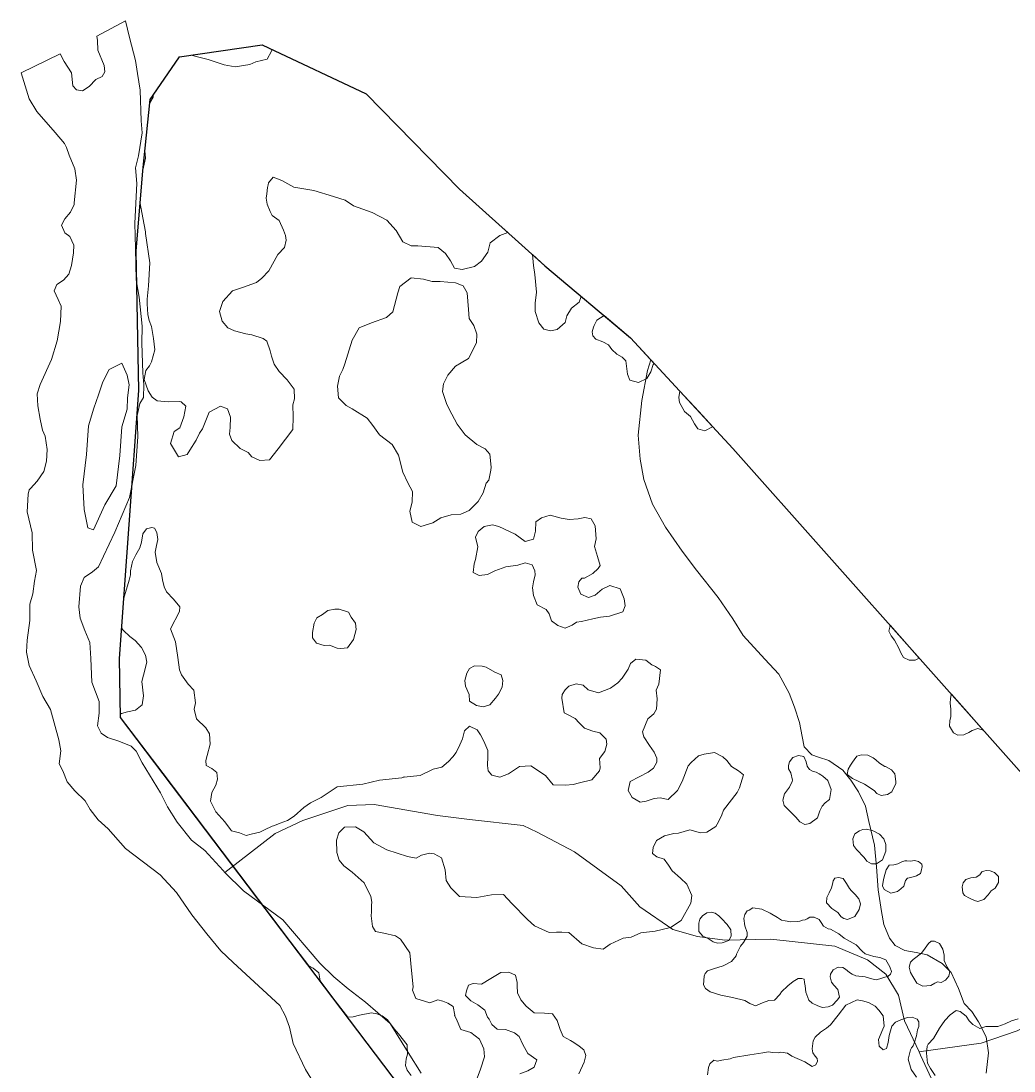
# Model space of a CAD drawing. Header units: metres. Extents: x 4652992 to 4879070, y 2074171 to 2309877.
# Drawn here: x 4653836.7 to 4653973.9, y 2309282.3 to 2309427.5 of the extents above; entities that cross this region are included whole.
import ezdxf

# ---------------------------------------------------------------- set-up
doc = ezdxf.new("R2010")
doc.units = ezdxf.units.M
doc.header["$MEASUREMENT"] = 0
doc.linetypes.add('DGN Style 3', pattern=[92.779933, 66.271381, -26.508552])
for name, color, linetype, lineweight in [('Level 1', 2, 'Continuous', 0), ('Level 2', 6, 'Continuous', 0), ('Level 20', 30, 'DGN Style 3', 0), ('Level 40', 1, 'Continuous', 0)]:
    doc.layers.add(name, color=color, linetype=linetype, lineweight=lineweight)
doc.layers.add('Limite', color=38, linetype='Continuous', lineweight=0, plot=False)

msp = doc.modelspace()

# ---------------------------------------------------------------- linework, layer by layer
at = {"layer": 'Level 1'}
for points in [[(4653962.541323, 2309281.263918, 1231.2921), (4653961.022773, 2309284.509293, 1230.4075), (4653960.813034, 2309284.957539, 1230.2853), (4653958.80768, 2309289.243288, 1229.1171), (4653957.972719, 2309292.805483, 1228.5546), (4653956.228884, 2309295.710696, 1228.0546), (4653953.703676, 2309297.69031, 1227.3921), (4653949.158877, 2309299.578127, 1225.7296), (4653940.310732, 2309300.551089, 1221.8421), (4653933.957888, 2309300.42029, 1218.4296), (4653930.195925, 2309300.895876, 1216.7921), (4653926.77112, 2309301.882082, 1215.8796), (4653922.23511, 2309305.035891, 1213.5546), (4653919.626284, 2309307.939272, 1212.3046), (4653913.171694, 2309312.609682, 1209.3671), (4653908.027895, 2309315.359133, 1205.2796), (4653906.104677, 2309316.242678, 1204.1671), (4653898.657107, 2309317.106692, 1200.9546), (4653894.241518, 2309317.624514, 1199.6546), (4653885.513491, 2309319.166079, 1197.3546), (4653881.84833, 2309319.014895, 1196.3671), (4653875.645693, 2309316.974489, 1193.9671), (4653871.831728, 2309315.160708, 1192.3421), (4653864.862507, 2309309.785828, 1190.397842)], [(4654000.120302, 2309299.652712, 1251.9949), (4653989.979677, 2309295.287905, 1247.0449), (4653980.784731, 2309291.262514, 1241.5074), (4653974.357119, 2309287.878908, 1238.8199), (4653969.399477, 2309286.176882, 1234.3449), (4653961.096877, 2309285.003932, 1230.407531), (4653960.813034, 2309284.957539, 1230.4075)]]:
    msp.add_polyline3d(points, dxfattribs=at)
at = {"layer": 'Level 2'}
for points in [[(4653878.4694, 2309278.5554, 1191.289), (4653875.9897, 2309282.552, 1191.189), (4653874.2962, 2309286.1467, 1190.889), (4653873.781, 2309288.3884, 1190.889), (4653873.2447, 2309289.9134, 1190.889), (4653872.441, 2309291.3806, 1190.889), (4653866.0294, 2309297.3036, 1190.589), (4653864.3147, 2309298.9522, 1190.489), (4653862.3718, 2309301.2678, 1190.389), (4653860.2944, 2309303.9188, 1190.289), (4653858.1834, 2309306.9975, 1190.289), (4653855.8977, 2309309.451, 1189.989), (4653851.1298, 2309313.1061, 1189.989), (4653848.7516, 2309315.8187, 1190.189), (4653847.3265, 2309317.0423, 1190.089), (4653846.2509, 2309318.4753, 1190.089), (4653845.5692, 2309319.6508, 1190.089), (4653844.1297, 2309321.0491, 1189.889), (4653843.0491, 2309322.3182, 1189.889), (4653842.4535, 2309323.8023, 1189.889), (4653841.9542, 2309324.8111, 1189.889), (4653842.1797, 2309326.5654, 1189.889), (4653841.9146, 2309328.0922, 1189.889), (4653840.7457, 2309332.2871, 1189.789), (4653839.6915, 2309334.0934, 1189.589), (4653838.7964, 2309336.2755, 1189.589), (4653837.8068, 2309338.3676, 1189.489), (4653837.4383, 2309340.2465, 1189.389), (4653837.5358, 2309341.8878, 1189.389), (4653837.9033, 2309344.6092, 1189.389), (4653837.8819, 2309346.8446, 1189.189), (4653838.2947, 2309348.2966, 1189.189), (4653838.5607, 2309350.0326, 1189.189), (4653838.8122, 2309351.5332, 1189.189), (4653838.2538, 2309354.3415, 1189.189), (4653838.2282, 2309356.7412, 1189.189), (4653837.5389, 2309359.6106, 1188.989), (4653837.6528, 2309362.072, 1188.889), (4653837.7941, 2309362.6561, 1188.8753), (4653837.9802, 2309362.8425, 1188.8699), (4653838.9173, 2309363.8694, 1188.8417), (4653839.8353, 2309365.1876, 1188.809), (4653840.2097, 2309366.6164, 1188.779), (4653840.3176, 2309368.2422, 1188.7458), (4653840.0322, 2309370.0666, 1188.7083), (4653839.6405, 2309370.9315, 1188.689), (4653839.3386, 2309372.4336, 1188.689), (4653839.0232, 2309374.2736, 1188.689), (4653838.9066, 2309375.953, 1188.689), (4653839.3115, 2309377.2077, 1188.689), (4653840.8873, 2309380.7002, 1188.589), (4653841.6895, 2309383.2554, 1188.589), (4653842.1397, 2309385.939, 1188.389), (4653842.23, 2309388.0756, 1188.389), (4653841.8056, 2309388.9745, 1188.3768), (4653841.2671, 2309390.1972, 1188.3604), (4653841.6201, 2309391.059, 1188.3489), (4653842.5451, 2309391.6755, 1188.3352), (4653843.293, 2309392.4657, 1188.3219), (4653843.6425, 2309393.6783, 1188.3063), (4653843.9163, 2309395.4516, 1188.2843), (4653843.9653, 2309396.4885, 1188.2715), (4653843.4268, 2309397.7112, 1188.2551), (4653842.7309, 2309398.2116, 1188.2446), (4653842.2724, 2309399.2542, 1188.2306), (4653842.7226, 2309400.1224, 1188.2185), (4653843.5016, 2309401.0317, 1188.2038), (4653844.0214, 2309402.1181, 1188.189), (4653844.0227, 2309402.3239, 1188.189), (4653844.3396, 2309405.4741, 1188.189), (4653844.101, 2309407.0642, 1188.189), (4653843.3581, 2309408.9117, 1188.189), (4653842.9685, 2309410.0033, 1188.189), (4653842.6918, 2309410.5546, 1188.089), (4653841.4221, 2309412.0508, 1187.789), (4653838.8706, 2309414.9714, 1187.789), (4653837.7903, 2309416.7249, 1187.789), (4653836.6822, 2309420.3265, 1187.789), (4653842.090902, 2309422.948115, 1187.9005), (4653842.650768, 2309421.899478, 1187.789), (4653843.643716, 2309420.324287, 1187.789), (4653843.830586, 2309418.525807, 1187.789), (4653844.339633, 2309417.953543, 1187.789), (4653845.183, 2309417.817254, 1187.789), (4653846.085604, 2309418.408478, 1187.789), (4653847.043716, 2309419.378401, 1187.789), (4653847.903281, 2309419.806085, 1187.789), (4653848.250161, 2309420.457228, 1187.789), (4653848.177297, 2309421.350912, 1187.789), (4653847.324195, 2309423.457226, 1187.789), (4653847.235436, 2309424.792351, 1187.789), (4653847.158345, 2309425.40432, 1188.005), (4653851.104495, 2309427.480772, 1187.889), (4653851.688023, 2309425.21533, 1187.889), (4653852.49629, 2309422.010974, 1187.889), (4653852.794934, 2309420.231678, 1187.889), (4653853.162001, 2309417.897943, 1188.089), (4653853.314124, 2309413.681216, 1188.189), (4653853.406801, 2309412.015469, 1188.189), (4653852.931206, 2309408.859231, 1188.189), (4653852.484978, 2309407.160491, 1188.189), (4653852.682828, 2309404.997971, 1188.189), (4653852.431363, 2309399.554957, 1188.189), (4653852.504068, 2309396.018949, 1188.189), (4653852.589906, 2309391.693743, 1188.389), (4653853.019869, 2309389.294651, 1188.389), (4653853.426511, 2309385.297221, 1188.589), (4653853.403238, 2309382.93509, 1188.589), (4653853.528981, 2309378.849205, 1188.689), (4653853.674968, 2309377.195327, 1188.689), (4653853.628727, 2309375.45027, 1188.689), (4653853.10894, 2309374.59178, 1188.689), (4653852.732412, 2309372.933929, 1188.689), (4653852.83316, 2309370.017999, 1188.889), (4653852.57374, 2309366.036509, 1188.989), (4653851.692971, 2309361.625686, 1189.189), (4653849.669138, 2309356.831657, 1189.189), (4653848.088429, 2309353.501174, 1189.189), (4653847.410587, 2309352.040378, 1189.189), (4653846.575096, 2309351.323675, 1189.189), (4653845.435608, 2309350.5699, 1189.189), (4653844.921384, 2309349.344521, 1189.389), (4653844.697625, 2309346.476384, 1189.389), (4653844.874023, 2309344.907879, 1189.389), (4653845.508949, 2309343.212319, 1189.489), (4653846.213105, 2309341.55746, 1189.589), (4653846.341334, 2309339.358293, 1189.589), (4653846.467267, 2309336.095052, 1189.789), (4653847.491029, 2309333.421529, 1189.889), (4653847.473588, 2309331.788037, 1189.889), (4653847.248066, 2309330.033737, 1189.889), (4653847.747375, 2309329.024964, 1189.889), (4653848.650926, 2309328.436484, 1189.889), (4653850.216707, 2309327.907975, 1189.889), (4653851.919432, 2309327.235988, 1190.089), (4653852.614599, 2309326.526965, 1190.089), (4653853.424053, 2309324.910739, 1190.089), (4653855.94614, 2309320.793798, 1190.189), (4653856.926373, 2309318.845887, 1189.989), (4653858.253724, 2309316.74336, 1189.989), (4653860.232931, 2309314.224996, 1190.289), (4653862.089945, 2309312.802485, 1190.289), (4653864.612114, 2309310.033539, 1190.389), (4653864.862507, 2309309.785828, 1190.397842), (4653867.44398, 2309307.232002, 1190.489), (4653872.862917, 2309303.238102, 1190.589), (4653877.994667, 2309297.253377, 1190.889), (4653879.916756, 2309295.348546, 1190.889), (4653881.895936, 2309293.662384, 1190.889), (4653884.298407, 2309291.860946, 1191.089), (4653887.717429, 2309288.898271, 1191.189), (4653890.197225, 2309284.901633, 1191.289), (4653891.999295, 2309282.028325, 1191.289)], [(4653851.339454, 2309378.528848, 1188.689), (4653850.602316, 2309380.176974, 1188.689), (4653848.863249, 2309379.287406, 1188.689), (4653847.977617, 2309377.604574, 1188.689), (4653847.372636, 2309375.81079, 1188.689), (4653846.730702, 2309373.957008, 1188.689), (4653845.99648, 2309371.527649, 1188.889), (4653845.73706, 2309367.546159, 1188.989), (4653845.234687, 2309363.354683, 1189.189), (4653845.393845, 2309359.952821, 1189.189), (4653845.940504, 2309357.392211, 1189.189), (4653846.695303, 2309357.122831, 1189.189), (4653848.285402, 2309360.572551, 1189.189), (4653849.847248, 2309363.201486, 1189.189), (4653850.349621, 2309367.392962, 1188.989), (4653850.609041, 2309371.374452, 1188.889), (4653851.343263, 2309373.803811, 1188.689), (4653851.380826, 2309375.391727, 1188.689), (4653851.609791, 2309377.178512, 1188.689), (4653851.339454, 2309378.528848, 1188.689)]]:
    msp.add_polyline3d(points, dxfattribs=at)
at = {"layer": 'Level 20', "linetype": 'Continuous'}
msp.add_polyline3d([(4653970.074436, 2309282.023234, 1235.96796), (4653970.403343, 2309284.850688, 1235.567961), (4653970.065516, 2309287.025838, 1235.267961), (4653969.023825, 2309289.143967, 1234.867961), (4653968.10062, 2309290.561683, 1234.567961), (4653967.035556, 2309291.664385, 1234.267961), (4653966.28445, 2309293.743501, 1234.067961), (4653965.272001, 2309295.950654, 1234.067961), (4653964.014671, 2309297.163473, 1233.867961), (4653961.93673, 2309298.377555, 1233.067961), (4653960.398579, 2309298.722882, 1232.267961), (4653958.865532, 2309298.9782, 1231.66796), (4653957.524208, 2309299.671118, 1231.367961), (4653956.74538, 2309300.66621, 1231.367961), (4653955.96492, 2309302.573635, 1231.767961), (4653955.61599, 2309304.35729, 1231.867961), (4653955.16659, 2309307.379622, 1231.96796), (4653954.927696, 2309310.536617, 1232.267961), (4653954.635227, 2309313.533767, 1232.66796), (4653953.850111, 2309316.794056, 1232.96796), (4653953.404263, 2309318.923019, 1233.067961), (4653952.449721, 2309320.912436, 1233.267961), (4653951.401468, 2309322.543738, 1233.767961), (4653950.281766, 2309323.898531, 1234.067961), (4653948.332472, 2309325.236228, 1234.46796), (4653946.914114, 2309325.727793, 1234.867961), (4653945.983985, 2309326.031745, 1234.867961), (4653944.926436, 2309327.136421, 1234.867961), (4653944.641032, 2309328.586143, 1234.867961), (4653944.287657, 2309330.493617, 1234.067961), (4653943.586966, 2309332.611425, 1233.567961), (4653942.872031, 2309334.550282, 1233.567961), (4653941.431526, 2309337.163812, 1233.567961), (4653939.507621, 2309339.26663, 1233.567961), (4653936.514469, 2309342.511104, 1233.267961), (4653935.053647, 2309344.827527, 1233.267961), (4653933.054687, 2309347.771777, 1233.267961), (4653930.026786, 2309351.575473, 1232.767961), (4653928.051198, 2309354.189945, 1232.16796), (4653925.774567, 2309357.518491, 1231.767961), (4653923.955468, 2309360.686127, 1231.367961), (4653922.766351, 2309364.076871, 1230.867961), (4653922.264345, 2309366.911697, 1230.567961), (4653921.986415, 2309370.2261, 1230.16796), (4653922.487694, 2309375.004731, 1229.867961), (4653923.283801, 2309379.172888, 1229.46796), (4653923.74808, 2309380.621218, 1229.278419)], dxfattribs=at)
at = {"layer": 'Level 40', "color": 3, "flags": 128}
for points, elevation in [([(4653932.296014, 2309371.394306), (4653932.278244, 2309371.379963), (4653931.213995, 2309370.822573), (4653930.212332, 2309371.087791), (4653929.789567, 2309371.810086), (4653929.208247, 2309372.803273), (4653928.39026, 2309373.477681), (4653927.721891, 2309374.722882), (4653927.604013, 2309375.440804), (4653927.75371, 2309376.297414), (4653930.363278, 2309373.480563), (4653932.296014, 2309371.394306)], 1236), ([(4653881.961303, 2309345.734509), (4653882.305657, 2309345.046158), (4653882.912247, 2309344.214013), (4653882.991155, 2309343.371553), (4653882.624489, 2309341.974226), (4653881.803458, 2309340.845964), (4653880.869991, 2309340.718366), (4653880.360589, 2309340.777852), (4653879.344931, 2309341.194805), (4653878.588332, 2309341.169995), (4653877.535895, 2309341.447226), (4653876.980946, 2309342.191081), (4653876.953834, 2309342.945315), (4653877.213766, 2309344.221593), (4653877.55582, 2309344.953254), (4653878.352331, 2309345.41572), (4653879.096985, 2309345.966528), (4653880.048886, 2309346.163867), (4653880.646787, 2309346.155681), (4653881.961303, 2309345.734509)], 1201.7), ([(4653960.834479, 2309339.419211), (4653960.25487, 2309339.126143), (4653959.442525, 2309339.110205), (4653958.661674, 2309339.508494), (4653958.289476, 2309340.144594), (4653957.998678, 2309340.797622), (4653957.432592, 2309341.869118), (4653956.942951, 2309342.497874), (4653956.642715, 2309343.115021), (4653956.757316, 2309343.699409), (4653956.819234, 2309343.935762), (4653960.834479, 2309339.419211)], 1247.7), ([(4653901.505414, 2309332.949595), (4653900.552519, 2309332.686709), (4653899.638733, 2309332.853963), (4653898.695151, 2309333.46954), (4653898.635654, 2309334.366173), (4653898.129792, 2309335.527227), (4653898.034266, 2309336.286543), (4653898.30446, 2309337.316579), (4653898.691323, 2309337.948786), (4653899.386703, 2309338.352849), (4653900.405434, 2309338.304618), (4653900.956665, 2309338.159351), (4653902.175722, 2309337.471055), (4653903.035355, 2309337.097713), (4653903.268637, 2309336.302195), (4653903.172318, 2309335.373317), (4653902.695509, 2309334.397862), (4653902.257845, 2309333.852504), (4653901.505414, 2309332.949595)], 1216.7), ([(4653969.68937, 2309329.458779), (4653968.926575, 2309329.660076), (4653968.168741, 2309329.40081), (4653967.671229, 2309329.111104), (4653967.011531, 2309328.787635), (4653966.15706, 2309328.745176), (4653965.59435, 2309329.085015), (4653965.028822, 2309329.999724), (4653965.072904, 2309330.753587), (4653965.222921, 2309331.326392), (4653965.215679, 2309332.323446), (4653965.099214, 2309333.196235), (4653965.141652, 2309333.797433), (4653965.237056, 2309334.308095), (4653965.295975, 2309334.400693), (4653967.438791, 2309331.990344), (4653969.68937, 2309329.458779)], 1250.6), ([(4653948.190151, 2309322.489702), (4653948.66495, 2309321.219296), (4653948.43079, 2309319.838745), (4653947.847862, 2309319.398419), (4653947.434368, 2309318.95587), (4653947.088179, 2309318.283481), (4653946.788506, 2309317.301885), (4653945.733251, 2309316.519208), (4653945.024168, 2309316.408942), (4653944.349889, 2309316.756159), (4653943.758767, 2309317.420883), (4653943.0587, 2309318.156737), (4653942.180519, 2309319.02437), (4653941.988913, 2309319.753652), (4653942.217692, 2309320.626784), (4653942.885819, 2309321.55388), (4653943.263287, 2309322.345382), (4653943.315279, 2309322.543812), (4653943.106529, 2309323.53217), (4653942.783389, 2309324.083997), (4653942.778449, 2309324.551986), (4653942.913632, 2309325.067904), (4653943.36883, 2309325.669185), (4653944.159353, 2309325.927522), (4653944.896033, 2309325.818215), (4653945.206915, 2309325.057507), (4653945.350136, 2309324.468264), (4653945.654251, 2309324.00632), (4653946.100278, 2309323.761522), (4653946.577482, 2309323.635777), (4653947.023483, 2309323.390991), (4653947.241281, 2309323.24876), (4653947.498841, 2309323.096053), (4653948.190151, 2309322.489702)], 1236.9), ([(4653956.993162, 2309323.981766), (4653957.472862, 2309323.390888), (4653957.620246, 2309322.33875), (4653957.597744, 2309322.091359), (4653957.039664, 2309320.929593), (4653956.469941, 2309320.530843), (4653955.595802, 2309320.423396), (4653954.983365, 2309320.669213), (4653954.591273, 2309321.110316), (4653953.251202, 2309321.970133), (4653951.592578, 2309322.745029), (4653950.894109, 2309323.309152), (4653951.001216, 2309324.041039), (4653951.31476, 2309324.591826), (4653951.597255, 2309325.024102), (4653951.848702, 2309325.337871), (4653952.23104, 2309325.828266), (4653952.878248, 2309326.037686), (4653953.711145, 2309325.987008), (4653954.461231, 2309325.620359), (4653954.855141, 2309325.347615), (4653955.365941, 2309324.875166), (4653955.730605, 2309324.652365), (4653956.095261, 2309324.429569), (4653956.174399, 2309324.408708), (4653956.993162, 2309323.981766)], 1240.7), ([(4653955.339841, 2309315.075959), (4653955.931237, 2309314.410734), (4653956.242264, 2309313.649513), (4653956.212343, 2309312.723318), (4653955.770473, 2309311.523435), (4653954.906753, 2309310.986513), (4653954.257834, 2309310.945003), (4653953.593549, 2309311.332138), (4653953.220044, 2309311.855056), (4653952.144212, 2309312.945014), (4653951.741279, 2309313.518175), (4653951.681197, 2309314.425725), (4653951.948098, 2309315.119796), (4653952.560955, 2309315.510449), (4653953.042172, 2309315.723437), (4653953.561348, 2309315.756573), (4653954.317453, 2309315.557473), (4653954.556216, 2309315.494601), (4653955.339841, 2309315.075959)], 1235.9), ([(4653959.65162, 2309311.347704), (4653960.180564, 2309311.420555), (4653960.737025, 2309311.274068), (4653961.191371, 2309310.89996), (4653961.237865, 2309310.590803), (4653961.111341, 2309309.945436), (4653961.028205, 2309309.627981), (4653960.476682, 2309309.306548), (4653959.697042, 2309309.087553), (4653959.207834, 2309309.004205), (4653958.944902, 2309308.649205), (4653958.697289, 2309307.86597), (4653958.304701, 2309307.50265), (4653957.832598, 2309307.16024), (4653956.912786, 2309306.893184), (4653955.981243, 2309307.392801), (4653955.737766, 2309307.923516), (4653955.886936, 2309308.817579), (4653956.103404, 2309309.48181), (4653956.280113, 2309310.156497), (4653956.695358, 2309310.768394), (4653957.343658, 2309310.809869), (4653957.893461, 2309310.962104), (4653958.434675, 2309311.243851), (4653958.854797, 2309311.387782), (4653959.103694, 2309311.364682), (4653959.65162, 2309311.347704)], 1236.6), ([(4653970.637381, 2309309.990881), (4653971.257182, 2309309.785647), (4653971.784291, 2309309.22647), (4653971.814634, 2309308.377706), (4653971.31245, 2309307.585048), (4653970.755698, 2309307.227126), (4653970.364948, 2309306.699374), (4653969.765168, 2309306.016416), (4653968.942968, 2309305.770338), (4653968.470334, 2309305.894718), (4653967.802553, 2309306.238627), (4653967.095355, 2309306.592916), (4653966.852328, 2309306.951186), (4653966.772281, 2309307.771105), (4653966.916472, 2309308.321779), (4653967.297, 2309308.810235), (4653967.990821, 2309309.048027), (4653968.682807, 2309309.118116), (4653969.189945, 2309309.447068), (4653969.510444, 2309309.867189), (4653969.78794, 2309309.962293), (4653970.104815, 2309310.047025), (4653970.637381, 2309309.990881)], 1244), ([(4653951.99078, 2309306.736446), (4653952.474475, 2309306.140995), (4653952.716964, 2309305.438739), (4653952.548251, 2309304.63181), (4653951.917998, 2309303.690845), (4653950.91326, 2309303.27397), (4653950.434472, 2309303.399858), (4653950.066768, 2309303.624243), (4653949.583005, 2309304.219696), (4653948.748705, 2309304.779631), (4653948.016867, 2309305.568064), (4653948.084944, 2309306.316433), (4653948.382018, 2309306.962), (4653948.689519, 2309307.647383), (4653948.825142, 2309308.165118), (4653948.9399, 2309308.603198), (4653949.163934, 2309308.969958), (4653949.665451, 2309309.09343), (4653950.343764, 2309308.914971), (4653950.766746, 2309308.250308), (4653951.219184, 2309307.535344), (4653951.486209, 2309307.252268), (4653951.545141, 2309307.151633), (4653951.99078, 2309306.736446)], 1233.8), ([(4653933.495208, 2309303.40579), (4653934.276093, 2309302.597802), (4653934.814697, 2309301.853501), (4653934.845844, 2309300.984217), (4653934.515464, 2309300.38213), (4653933.600542, 2309300.019695), (4653932.942094, 2309299.977375), (4653932.346958, 2309300.176765), (4653931.653616, 2309300.660306), (4653930.918017, 2309300.982721), (4653930.388002, 2309301.59562), (4653930.349976, 2309302.768247), (4653930.49778, 2309303.33226), (4653930.877331, 2309303.79231), (4653931.499169, 2309304.188677), (4653932.08747, 2309304.292428), (4653932.612414, 2309304.154472), (4653933.154763, 2309303.753598), (4653933.495208, 2309303.40579)], 1224.3)]:
    msp.add_lwpolyline(points, dxfattribs=dict(at, elevation=elevation))
at = {"layer": 'Level 40', "color": 3}
for points in [[(4653903.973763, 2309398.234266, 1233.89689), (4653902.889112, 2309397.82517, 1233.2), (4653901.541174, 2309396.795509, 1230.1), (4653901.201656, 2309395.501657, 1230.1), (4653900.338116, 2309394.269869, 1230.1), (4653899.371209, 2309393.526749, 1230.1), (4653897.648048, 2309393.137876, 1230.1), (4653896.61867, 2309393.333922, 1230.1), (4653896.032196, 2309394.335275, 1230.1), (4653895.373514, 2309395.355808, 1230.1), (4653894.350567, 2309396.165389, 1230.1), (4653891.546238, 2309396.401399, 1228.8), (4653890.621781, 2309396.415489, 1228.8), (4653889.449091, 2309396.957547, 1228.8), (4653888.523531, 2309398.507085, 1228.3), (4653887.244139, 2309399.953901, 1226.5), (4653885.200429, 2309401.015312, 1222.9), (4653882.653893, 2309401.92713, 1221.8), (4653881.487629, 2309402.691841, 1220.8), (4653879.879954, 2309403.208469, 1219.1), (4653877.171218, 2309404.070505, 1215.4), (4653874.386328, 2309404.49761, 1214.3), (4653872.713572, 2309405.441746, 1213), (4653871.556765, 2309405.900212, 1211.4), (4653870.906323, 2309405.11478, 1210.4), (4653870.829043, 2309404.820485, 1210.4), (4653870.732443, 2309404.452614, 1210.4), (4653870.66777, 2309403.604088, 1210.4), (4653870.587132, 2309402.995887, 1210.4), (4653870.689627, 2309402.181735, 1210.4), (4653871.123095, 2309401.122455, 1210.4), (4653871.376785, 2309400.583028, 1210.4), (4653872.356907, 2309399.895649, 1209.5), (4653872.954723, 2309398.555613, 1209.5), (4653873.243954, 2309397.84879, 1209.5), (4653873.31122, 2309397.200798, 1209.5), (4653873.11449, 2309396.15014, 1209.5), (4653872.158521, 2309395.221848, 1209.5), (4653870.928395, 2309392.948166, 1209.5), (4653869.952972, 2309391.946082, 1209.5), (4653869.241552, 2309391.346697, 1209.5), (4653867.30148, 2309390.642108, 1207.9), (4653865.897953, 2309390.185574, 1206.3), (4653864.560055, 2309388.71455, 1204.4), (4653864.443319, 2309388.270006, 1204.4), (4653864.11594, 2309387.326519, 1204.4), (4653864.47466, 2309385.963756, 1204.4), (4653865.267334, 2309385.040881, 1204.4), (4653866.19615, 2309384.63667, 1204.4), (4653867.759289, 2309384.223114, 1204.4), (4653868.597472, 2309384.080588, 1204.4), (4653870.140947, 2309383.593004, 1204.4), (4653870.677962, 2309383.213251, 1204.4), (4653871.130405, 2309381.905188, 1204.4), (4653871.327448, 2309381.140051, 1204.4), (4653871.66994, 2309380.019564, 1204.4), (4653872.368419, 2309379.042622, 1204.4), (4653873.493871, 2309377.873589, 1204.4), (4653874.431552, 2309376.595829, 1204.4), (4653874.472989, 2309375.238206, 1204.4), (4653874.259085, 2309374.423378, 1204.4), (4653874.297143, 2309372.749788, 1204.4), (4653874.241352, 2309371.021792, 1204.4), (4653872.216082, 2309368.341788, 1202.5), (4653871.022106, 2309366.831197, 1202.5), (4653869.711932, 2309366.700846, 1202.5), (4653868.577096, 2309367.238718, 1202.5), (4653868.09737, 2309367.841786, 1202.5), (4653866.962429, 2309368.37972, 1202.5), (4653865.81469, 2309369.476863, 1202.5), (4653865.487468, 2309370.357319, 1202.5), (4653865.572222, 2309371.287763, 1202.5), (4653865.624757, 2309372.703135, 1202.5), (4653865.20682, 2309373.845813, 1202.5), (4653864.275999, 2309374.250593, 1202.5), (4653862.695722, 2309373.39763, 1202.5), (4653861.773302, 2309371.100184, 1202.5), (4653861.373961, 2309370.49096, 1202.5), (4653860.87711, 2309369.510409, 1202.5), (4653860.039379, 2309368.143356, 1202.5), (4653859.640002, 2309367.534072, 1202.5), (4653858.439239, 2309367.215763, 1202.5), (4653857.336717, 2309369.095247, 1202.5), (4653857.840433, 2309370.70947, 1202.5), (4653858.612988, 2309371.220198, 1202.5), (4653859.171793, 2309372.740362, 1202.5), (4653859.487212, 2309374.24537, 1202.5), (4653858.838477, 2309374.813868, 1202.5), (4653858.614597, 2309374.873023, 1202.5), (4653857.045792, 2309374.827679, 1200.8), (4653855.490567, 2309374.989418, 1197.8), (4653854.81869, 2309375.486297, 1197.8), (4653854.244832, 2309376.356516, 1197.8), (4653853.697368, 2309377.938401, 1197.8), (4653853.936086, 2309379.152852, 1197.8), (4653854.432321, 2309379.820148, 1197.8), (4653854.73926, 2309380.377773, 1197.8), (4653855.170649, 2309382.020302, 1197.8), (4653855.017986, 2309383.577707, 1197.8), (4653854.734864, 2309385.24948, 1197.8), (4653854.386104, 2309386.060336, 1197.8), (4653854.207019, 2309386.906171, 1197.8), (4653854.109773, 2309388.369145, 1197.8), (4653854.116577, 2309389.006125, 1197.8), (4653854.159198, 2309389.473933, 1197.8), (4653854.28706, 2309390.877353, 1197.8), (4653854.495317, 2309394.027489, 1199), (4653853.899845, 2309398.088144, 1200.9), (4653853.883692, 2309398.331147, 1200.9), (4653853.510577, 2309400.260219, 1200.9), (4653853.156995, 2309402.263739, 1200.9), (4653853.145981, 2309402.429432, 1200.9), (4653853.503366, 2309406.744431, 1201.404475), (4653853.515484, 2309406.86012, 1201.418027), (4653853.9084, 2309408.529486, 1201.9), (4653853.793722, 2309409.516562, 1201.9), (4653854.49087, 2309416.172473, 1202.685953), (4653854.960591, 2309416.973119, 1203.1), (4653854.954706, 2309417.231545, 1203.1), (4653858.572913, 2309422.538002, 1205.384598), (4653860.230615, 2309422.779832, 1205.980504), (4653860.692538, 2309422.627576, 1206.4), (4653862.570481, 2309422.174424, 1208.6), (4653864.752465, 2309421.402479, 1210.8), (4653866.269383, 2309421.156887, 1210.8), (4653868.329518, 2309421.475017, 1210.8), (4653869.129821, 2309421.81309, 1210.8), (4653870.69848, 2309422.200477, 1213.6), (4653871.301131, 2309423.295008, 1213.6), (4653871.393516, 2309423.549665, 1213.6), (4653877.645165, 2309420.590746, 1216.959142), (4653884.386111, 2309417.400242, 1220.581195), (4653890.827604, 2309410.823917, 1225.052012), (4653897.269098, 2309404.247593, 1229.52283), (4653903.184182, 2309398.942431, 1233.381775), (4653903.973763, 2309398.234266, 1233.89689)], [(4653914.123983, 2309389.400984, 1232.7), (4653913.851346, 2309388.630363, 1232.7), (4653912.778594, 2309387.765397, 1232.7), (4653912.118389, 2309386.714373, 1232.7), (4653911.874057, 2309385.782964, 1232.7), (4653910.782391, 2309384.846216, 1232.7), (4653909.878627, 2309384.625932, 1232.7), (4653908.943776, 2309384.873672, 1232.7), (4653908.249979, 2309385.747264, 1232.7), (4653907.744144, 2309387.337448, 1232.7), (4653907.738455, 2309388.488532, 1232.7), (4653907.919559, 2309389.992668, 1234.2), (4653907.711584, 2309392.419507, 1234.2), (4653907.509284, 2309393.697274, 1234.2), (4653907.369761, 2309395.188439, 1234.2), (4653909.099266, 2309393.637268, 1233.808245), (4653914.123983, 2309389.400984, 1232.7)], [(4653899.704649, 2309368.940451, 1228.2), (4653900.857752, 2309368.345684, 1228.2), (4653901.463631, 2309367.605819, 1228.2), (4653901.649067, 2309365.817861, 1228.2), (4653901.610418, 2309365.393348, 1228.2), (4653901.322904, 2309364.020245, 1228.2), (4653900.994446, 2309363.59987, 1228.2), (4653900.570904, 2309362.262678, 1228.2), (4653899.893082, 2309361.065098, 1228.2), (4653898.617768, 2309359.807933, 1228.2), (4653897.469918, 2309359.314076, 1228.2), (4653896.13879, 2309359.230902, 1228.2), (4653894.718648, 2309358.808864, 1228.2), (4653893.58523, 2309358.093628, 1228.2), (4653891.925181, 2309357.589862, 1228.2), (4653890.77149, 2309358.184407, 1228.2), (4653890.446721, 2309359.71971, 1228.2), (4653890.766873, 2309360.939736, 1228.2), (4653890.800137, 2309362.452963, 1228.2), (4653890.164496, 2309363.635591, 1228.2), (4653889.46387, 2309365.125353, 1228.2), (4653888.840556, 2309367.46452, 1228.2), (4653887.985962, 2309368.922634, 1228.2), (4653886.225582, 2309370.257858, 1228.2), (4653885.335269, 2309371.580589, 1228.2), (4653884.509886, 2309372.596241, 1228.2), (4653882.441222, 2309373.868239, 1228.2), (4653881.609507, 2309374.305689, 1228.2), (4653880.57967, 2309375.37555, 1228.2), (4653880.42646, 2309377.011091, 1228.2), (4653880.714293, 2309378.384959, 1228.2), (4653881.167702, 2309379.279992, 1228.2), (4653881.449336, 2309380.075461, 1228.2), (4653882.453566, 2309383.343484, 1230.1), (4653883.408496, 2309385.043792, 1230.1), (4653885.11906, 2309385.748182, 1230.1), (4653887.204548, 2309386.497813, 1230.1), (4653888.064298, 2309387.282688, 1230.1), (4653888.756556, 2309389.920075, 1230.1), (4653889.055214, 2309390.781187, 1230.1), (4653890.600108, 2309391.962898, 1230.1), (4653892.300711, 2309391.801417, 1230.1), (4653893.522816, 2309391.477475, 1230.1), (4653894.612148, 2309391.47799, 1230.1), (4653896.737378, 2309391.276196, 1230.1), (4653897.787934, 2309390.853088, 1230.1), (4653898.339399, 2309389.911518, 1230.1), (4653898.536037, 2309387.617875, 1230.1), (4653898.641679, 2309386.360668, 1230.1), (4653899.260982, 2309385.401221, 1230.1), (4653899.67357, 2309384.207351, 1230.1), (4653899.64347, 2309382.986157, 1230.1), (4653898.537152, 2309380.82418, 1229.5), (4653897.50907, 2309380.228115, 1229.5), (4653896.737969, 2309379.781043, 1229.5), (4653895.685844, 2309378.540002, 1229.5), (4653895.076765, 2309377.326341, 1229.5), (4653894.94629, 2309376.275434, 1229.5), (4653895.556874, 2309374.449551, 1229.5), (4653896.22379, 2309373.115346, 1229.5), (4653896.958602, 2309371.76323, 1229.5), (4653898.085672, 2309370.291992, 1229), (4653899.704649, 2309368.940451, 1228.2)], [(4653924.211371, 2309380.121127, 1235.6), (4653924.077047, 2309380.015132, 1235.6), (4653923.724641, 2309378.963344, 1235.6), (4653923.176111, 2309378.03984, 1235.6), (4653922.039182, 2309377.501212, 1235.6), (4653920.82164, 2309377.823741, 1235.6), (4653920.507507, 2309378.670472, 1235.6), (4653920.276778, 2309380.5063, 1235.7), (4653919.753162, 2309380.994838, 1235.7), (4653919.021501, 2309381.417759, 1235.7), (4653918.345977, 2309382.054858, 1235.7), (4653917.904032, 2309382.706422, 1235.7), (4653917.100659, 2309383.148389, 1235.7), (4653916.116527, 2309383.485567, 1235.7), (4653915.708707, 2309383.975425, 1235.7), (4653915.624879, 2309384.532125, 1235.7), (4653915.793413, 2309385.174644, 1235.7), (4653915.894056, 2309385.373473, 1235.7), (4653916.270478, 2309386.117132, 1235.7), (4653917.270797, 2309386.747939, 1235.7), (4653920.931003, 2309383.66206, 1235.650205), (4653924.211371, 2309380.121127, 1235.6)], [(4653918.047406, 2309345.187391, 1229.8), (4653916.766328, 2309345.073679, 1227.6), (4653915.720097, 2309344.841737, 1226.8), (4653914.158519, 2309344.480841, 1225.7), (4653913.4739, 2309344.37093, 1225.7), (4653912.854302, 2309343.953309, 1225.7), (4653911.876075, 2309343.557634, 1225.7), (4653910.871482, 2309343.89528, 1225.7), (4653910.024089, 2309344.554672, 1225.7), (4653909.692578, 2309345.513844, 1225.7), (4653909.271964, 2309346.133325, 1225.7), (4653908.047982, 2309346.746858, 1225.7), (4653907.525587, 2309348.055943, 1227.2), (4653907.366294, 2309349.113309, 1227.2), (4653907.511719, 2309349.945208, 1227.2), (4653907.760782, 2309350.89479, 1227.2), (4653907.698927, 2309351.491305, 1227.2), (4653907.332353, 2309352.313321, 1227.2), (4653906.37948, 2309352.564898, 1227.2), (4653905.352283, 2309352.25587, 1227.2), (4653903.677411, 2309352.041479, 1225.7), (4653902.155868, 2309351.474062, 1224.4), (4653901.139873, 2309350.941761, 1224.4), (4653900.008169, 2309350.80381, 1224.4), (4653899.173715, 2309351.242354, 1224.4), (4653899.340633, 2309352.435457, 1224.4), (4653899.50133, 2309353.048004, 1224.4), (4653899.811085, 2309354.785569, 1224.4), (4653899.499836, 2309356.104908, 1224.4), (4653899.850714, 2309356.885538, 1224.4), (4653900.697585, 2309357.607926, 1224.4), (4653901.847105, 2309357.813709, 1224.4), (4653902.734993, 2309357.579191, 1224.4), (4653904.965704, 2309356.516521, 1225.5), (4653906.383883, 2309355.511095, 1226), (4653907.531762, 2309355.864282, 1226.7), (4653907.803141, 2309356.967023, 1228), (4653907.85238, 2309358.227769, 1229), (4653908.603602, 2309358.783437, 1230.1), (4653909.842199, 2309359.167348, 1230.9), (4653911.332915, 2309358.773425, 1230.9), (4653912.4347, 2309358.554485, 1230.9), (4653913.692709, 2309358.655277, 1230.9), (4653914.61191, 2309358.845576, 1230.9), (4653915.510265, 2309358.680361, 1230.9), (4653916.042909, 2309357.673206, 1230.9), (4653916.159845, 2309355.90954, 1230.9), (4653915.944272, 2309354.811316, 1230.9), (4653916.388367, 2309353.46664, 1230.9), (4653916.714686, 2309352.225301, 1230.9), (4653916.45527, 2309351.788433, 1230.9), (4653915.700888, 2309351.121271, 1230.9), (4653914.56707, 2309350.443372, 1229.8), (4653914.21019, 2309350.465305, 1229.8), (4653913.779284, 2309349.92843, 1229.8), (4653913.669802, 2309349.234393, 1229.8), (4653914.067511, 2309348.261886, 1229.8), (4653915.099581, 2309347.772589, 1229.8), (4653916.055317, 2309348.09863, 1229.8), (4653916.99946, 2309348.933708, 1229.8), (4653918.07609, 2309349.444609, 1229.8), (4653919.482422, 2309349.00102, 1229.8), (4653920.062594, 2309347.619071, 1229.8), (4653920.171199, 2309346.650758, 1229.8), (4653919.872961, 2309345.789833, 1229.8), (4653918.047406, 2309345.187391, 1229.8)], [(4653890.622493, 2309281.722345, 1198.5), (4653890.068089, 2309282.418352, 1198.5), (4653889.816027, 2309283.096416, 1198.5), (4653889.926401, 2309283.98561, 1198.5), (4653890.106646, 2309284.672881, 1198.5), (4653890.037687, 2309285.943806, 1199.55), (4653888.85207, 2309287.477092, 1200.6), (4653888.260848, 2309288.133135, 1202), (4653887.352882, 2309289.404233, 1202.7), (4653886.60388, 2309289.973467, 1202.7), (4653885.851659, 2309290.245166, 1202.7), (4653885.132839, 2309290.358916, 1202.7), (4653883.453212, 2309290.039691, 1203.5), (4653882.573456, 2309289.822958, 1203.5), (4653881.840379, 2309289.74842, 1203.5), (4653879.801186, 2309292.441694, 1204.077646), (4653878.025282, 2309294.787227, 1204.580711), (4653877.841959, 2309295.87381, 1205.1), (4653877.042914, 2309296.529771, 1205.1), (4653876.467761, 2309296.844331, 1205.1), (4653873.932309, 2309300.193042, 1204.33834), (4653868.063431, 2309307.94439, 1202.575305), (4653862.194554, 2309315.695739, 1200.812269), (4653856.325676, 2309323.447087, 1199.049234), (4653850.456799, 2309331.198435, 1197.286199), (4653850.447202, 2309331.673693, 1197.2), (4653850.568539, 2309331.744137, 1197.2), (4653851.385466, 2309331.98015, 1197.2), (4653852.503267, 2309332.212157, 1197.2), (4653853.449277, 2309332.940095, 1197.2), (4653853.621753, 2309334.171959, 1197.2), (4653853.395424, 2309336.18491, 1197.2), (4653853.616857, 2309337.028231, 1197.2), (4653854.096621, 2309338.855397, 1197.2), (4653853.894399, 2309339.810189, 1197.2), (4653853.339122, 2309340.857921, 1197.2), (4653852.464464, 2309341.839488, 1197.2), (4653851.709342, 2309342.413943, 1197.2), (4653850.868311, 2309343.236444, 1197.2), (4653850.593878, 2309343.526808, 1197.2), (4653850.890158, 2309347.632493, 1197.2), (4653850.990141, 2309348.013223, 1197.2), (4653851.629493, 2309350.156559, 1195.4), (4653851.832898, 2309350.931131, 1195.4), (4653851.820821, 2309351.461325, 1195.4), (4653852.082906, 2309352.747433, 1195.4), (4653852.554047, 2309353.677278, 1195.4), (4653853.114421, 2309354.658862, 1195.4), (4653853.317812, 2309355.433384, 1195.4), (4653853.542899, 2309356.578602, 1195.4), (4653854.029287, 2309357.278486, 1195.4), (4653854.758468, 2309357.462629, 1195.4), (4653855.1122, 2309357.369355, 1195.4), (4653855.477997, 2309356.745933, 1195.4), (4653855.609861, 2309355.807799, 1195.4), (4653855.388006, 2309354.962921, 1195.4), (4653855.218405, 2309354.028979, 1195.4), (4653855.451576, 2309352.612472, 1195.4), (4653856.109194, 2309351.084138, 1195.4), (4653856.25954, 2309350.21646, 1195.4), (4653856.462136, 2309349.259746, 1195.4), (4653856.809415, 2309348.566035, 1195.4), (4653857.756334, 2309347.563822, 1195.4), (4653858.613986, 2309346.509891, 1195.4), (4653858.589084, 2309345.838998, 1195.4), (4653857.352543, 2309343.455173, 1196.5), (4653858.0339, 2309341.665859, 1198.1), (4653858.364119, 2309339.4776, 1198.1), (4653858.593348, 2309337.766243, 1198.1), (4653858.869028, 2309337.093329, 1198.1), (4653859.80981, 2309335.795155, 1198.1), (4653860.579059, 2309334.992417, 1198.1), (4653860.789827, 2309333.211018, 1198.1), (4653860.639209, 2309332.350145, 1198.1), (4653860.960539, 2309330.989941, 1198.1), (4653862.220075, 2309329.758244, 1198.1), (4653862.759281, 2309328.941125, 1198.1), (4653862.832213, 2309327.496267, 1198.1), (4653862.426852, 2309325.952038, 1198.1), (4653862.242594, 2309325.250106, 1198.1), (4653862.288274, 2309324.562771, 1198.1), (4653863.079029, 2309324.129841, 1198.1), (4653863.762401, 2309323.575076, 1198.1), (4653863.823301, 2309322.658676, 1198.1), (4653863.602208, 2309321.816375, 1198.1), (4653863.043838, 2309320.837575, 1198.1), (4653862.871614, 2309319.607237, 1198.1), (4653863.615891, 2309318.136172, 1198.1), (4653864.838372, 2309316.764672, 1198.1), (4653865.622607, 2309315.733409, 1198.1), (4653865.637613, 2309315.690061, 1198.1), (4653865.792175, 2309315.540988, 1198.1), (4653866.86628, 2309315.258937, 1198.1)], [(4653866.86628, 2309315.258937, 1198.1), (4653867.80485, 2309314.898155, 1198.1), (4653868.480636, 2309315.056613, 1198.8868), (4653869.694529, 2309315.341247, 1200.3), (4653870.33029, 2309315.64574, 1201.153), (4653871.408838, 2309316.162303, 1202.6), (4653871.575881, 2309316.231587, 1202.7165), (4653871.92927, 2309316.378162, 1202.9628), (4653872.515076, 2309316.564543, 1204.7), (4653873.518966, 2309316.971001, 1204.7), (4653874.419477, 2309317.553503, 1204.7), (4653875.782476, 2309318.759025, 1204.7), (4653876.701153, 2309319.411099, 1204.7), (4653878.164106, 2309320.143443, 1204.7), (4653880.401795, 2309321.599009, 1205.5), (4653883.918462, 2309321.971209, 1206.3), (4653886.233721, 2309322.551335, 1206.3), (4653889.297802, 2309322.86008, 1206.3), (4653889.63153, 2309322.995203, 1206.3), (4653889.613298, 2309322.925702, 1206.3), (4653891.874487, 2309323.168104, 1211.2), (4653893.669791, 2309324.062811, 1213.1), (4653894.832203, 2309324.314284, 1214.9), (4653895.775575, 2309325.096048, 1214.9), (4653896.388507, 2309325.744011, 1214.9), (4653896.845253, 2309326.359483, 1214.9), (4653897.341231, 2309327.406001, 1214.9), (4653897.713993, 2309328.26423, 1214.9), (4653898.002789, 2309329.365235, 1214.9), (4653898.6847, 2309329.994909, 1214.9), (4653899.735342, 2309329.497619, 1214.9), (4653900.212376, 2309328.783556, 1214.9), (4653900.653302, 2309327.931898, 1214.9), (4653901.193061, 2309326.612904, 1214.9), (4653901.201672, 2309325.801513, 1214.9), (4653901.171046, 2309324.559109, 1214.9), (4653901.266745, 2309323.798363, 1214.9), (4653901.779825, 2309323.222032, 1214.9), (4653902.875425, 2309322.953396, 1215.8), (4653904.067924, 2309323.399199, 1216.6), (4653905.594112, 2309324.396971, 1217.7), (4653907.152242, 2309324.516547, 1218.6), (4653909.174455, 2309323.177198, 1219.8), (4653910.223571, 2309321.889166, 1220.8), (4653911.947826, 2309321.860166, 1222.2), (4653912.995243, 2309321.949151, 1222.2), (4653913.855218, 2309322.160366, 1222.2), (4653915.575042, 2309322.582766, 1222.2), (4653916.634726, 2309323.835096, 1222.2), (4653916.742024, 2309324.244348, 1222.2), (4653916.635569, 2309325.511956, 1222.2), (4653917.40056, 2309326.477179, 1222.2), (4653917.668794, 2309327.500268, 1222.2), (4653917.556104, 2309328.186183, 1222.2), (4653916.690906, 2309329.070315, 1222.2), (4653915.733123, 2309329.322596, 1222.2), (4653914.587914, 2309329.697167, 1222.2), (4653913.841524, 2309330.477156, 1222.2), (4653913.264603, 2309331.066676, 1222.2), (4653912.291861, 2309331.541709, 1222.2), (4653911.780198, 2309331.822357, 1222.2), (4653911.441994, 2309333.880531, 1222.2), (4653911.498779, 2309334.37607, 1222.2), (4653911.882953, 2309335.004116, 1222.2), (4653912.386089, 2309335.527866, 1222.2), (4653913.418731, 2309335.839108, 1222.2), (4653914.394535, 2309335.654836, 1222.2), (4653915.08039, 2309335.034179, 1224.1), (4653916.490723, 2309334.618102, 1225.6), (4653918.166878, 2309335.252069, 1227.6), (4653919.163491, 2309336.003847, 1227.6), (4653919.766847, 2309336.641867, 1227.6), (4653920.598085, 2309337.871921, 1227.6), (4653920.947268, 2309338.649364, 1227.6), (4653921.686508, 2309339.251455, 1227.6), (4653923.031218, 2309339.114157, 1227.6), (4653923.876119, 2309338.456585, 1227.6), (4653924.402046, 2309338.245422, 1227.6), (4653925.078536, 2309337.777198, 1227.6), (4653924.85294, 2309335.808042, 1227.6), (4653924.486068, 2309334.962894, 1227.6), (4653924.609576, 2309333.7711, 1227.6), (4653924.526101, 2309332.344066, 1227.6), (4653924.144562, 2309331.720102, 1227.6), (4653923.301933, 2309331.000269, 1227.6), (4653922.59268, 2309329.226088, 1225.7), (4653922.772999, 2309328.525064, 1225.7), (4653923.545413, 2309327.305021, 1225.7), (4653924.184682, 2309326.410533, 1225.7), (4653924.551501, 2309325.587828, 1225.7), (4653924.545281, 2309325.008596, 1225.7), (4653924.1095, 2309324.179434, 1225.7), (4653923.38657, 2309323.643688, 1225.7), (4653920.870749, 2309322.343617, 1223.5), (4653920.617696, 2309321.099838, 1223.5), (4653921.172537, 2309320.153023, 1223.5), (4653922.244197, 2309319.507006, 1223.5), (4653923.084591, 2309319.649811, 1223.5), (4653924.201182, 2309320.011075, 1223.5), (4653925.023633, 2309320.085768, 1223.5), (4653926.133865, 2309319.866336, 1223.5), (4653927.44515, 2309321.123011, 1226.8), (4653928.059572, 2309322.361997, 1228.6), (4653928.883238, 2309324.492356, 1230.2), (4653929.295857, 2309324.961475, 1230.2), (4653930.341976, 2309325.913707, 1230.2), (4653931.125536, 2309326.140616, 1230.2), (4653932.554006, 2309326.342036, 1230.2), (4653933.702194, 2309325.750673, 1230.2), (4653934.223149, 2309325.252356, 1230.2), (4653934.876424, 2309324.430344, 1230.2), (4653935.871329, 2309323.807212, 1230.2), (4653936.527633, 2309323.273289, 1230.2), (4653935.981987, 2309321.467347, 1230.2), (4653935.669547, 2309320.827523, 1230.2), (4653933.804481, 2309318.375534, 1227.7), (4653933.559021, 2309317.715924, 1227.7), (4653933.088949, 2309316.753304, 1227.7), (4653932.707643, 2309316.129417, 1227.7), (4653931.490413, 2309315.363346, 1227.7), (4653930.586531, 2309315.239041, 1227.7), (4653929.107768, 2309315.664007, 1225.9), (4653927.568411, 2309315.218075, 1223.1), (4653926.900164, 2309315.175424, 1223.1), (4653925.646634, 2309314.849806, 1223.1), (4653924.526513, 2309314.197756, 1223.1), (4653924.053726, 2309313.229747, 1223.1), (4653923.976058, 2309312.376281, 1223.1), (4653924.587726, 2309311.924137, 1223.1), (4653925.594466, 2309311.586579, 1223.1), (4653926.185101, 2309310.775889, 1223.1), (4653926.707415, 2309309.983185, 1223.1), (4653927.826527, 2309308.960786, 1223.1), (4653928.708104, 2309308.146506, 1223.1), (4653929.393262, 2309306.582955, 1223.1), (4653929.262056, 2309305.525258, 1223.1), (4653927.951307, 2309303.14352, 1222.2), (4653926.471701, 2309302.148533, 1220.5), (4653924.33242, 2309301.653043, 1219.6), (4653922.369913, 2309301.43734, 1219.6), (4653921.039346, 2309300.836237, 1219.6), (4653919.902807, 2309300.69597, 1219.6), (4653918.139361, 2309299.84278, 1219.6), (4653917.151528, 2309299.151483, 1219.6), (4653915.812024, 2309299.356884, 1219.6), (4653914.201064, 2309299.926073, 1219.6), (4653912.39279, 2309301.489767, 1221.7), (4653911.433441, 2309301.537948, 1223.2), (4653910.696305, 2309301.512966, 1223.2), (4653909.667837, 2309301.49162, 1223.2), (4653907.637935, 2309302.388805, 1223.2), (4653906.704874, 2309303.289439, 1223.2), (4653904.503556, 2309305.458688, 1221.7), (4653903.351053, 2309306.729226, 1219.5), (4653901.708928, 2309306.661657, 1217.4), (4653899.675615, 2309306.310309, 1215.7), (4653897.311411, 2309306.468064, 1214.4), (4653896.109524, 2309307.64185, 1213.2), (4653895.468547, 2309308.645768, 1212.6), (4653895.308617, 2309310.140689, 1211.4), (4653894.806505, 2309311.80774, 1210.1), (4653893.785766, 2309312.356118, 1208.8), (4653893.141675, 2309312.451256, 1208.8), (4653892.022553, 2309312.15262, 1208.8), (4653891.320693, 2309311.744338, 1208.8), (4653890.120048, 2309311.985646, 1208.8), (4653887.257198, 2309312.885601, 1207.1), (4653885.468101, 2309313.849321, 1206), (4653884.084824, 2309315.402012, 1206), (4653882.919578, 2309316.079832, 1206), (4653881.41392, 2309316.02941, 1206), (4653880.618202, 2309315.272064, 1206), (4653880.274676, 2309314.247217, 1206), (4653880.343699, 2309312.519287, 1206), (4653880.665008, 2309311.468508, 1206), (4653881.286982, 2309310.710487, 1206), (4653882.467402, 2309309.805861, 1206), (4653884.096691, 2309308.337445, 1206), (4653885.021519, 2309306.459424, 1206), (4653885.188075, 2309305.672428, 1206), (4653885.148416, 2309305.23687, 1206), (4653885.138893, 2309304.347437, 1206), (4653885.062748, 2309303.772798, 1206), (4653885.274508, 2309302.305015, 1206), (4653885.686929, 2309301.602201, 1206), (4653886.821839, 2309301.378779, 1206), (4653888.445165, 2309301.027214, 1206), (4653889.139807, 2309300.547696, 1206), (4653890.431469, 2309298.6482, 1206), (4653890.675584, 2309296.234355, 1204.9), (4653890.865543, 2309293.970664, 1203.1), (4653890.78529, 2309293.490277, 1203.1), (4653891.266752, 2309292.36122, 1203.1), (4653893.212944, 2309291.759907, 1203.1), (4653894.279331, 2309292.164075, 1203.1), (4653895.006744, 2309291.973387, 1203.1), (4653895.668974, 2309291.708632, 1203.1), (4653896.414799, 2309291.239658, 1203.1), (4653896.648633, 2309290.038949, 1203.1), (4653896.594488, 2309289.980562, 1203.0373), (4653896.827111, 2309289.584093, 1203), (4653897.474996, 2309288.06456, 1203), (4653898.842076, 2309287.644965, 1203), (4653900.073586, 2309286.708781, 1203), (4653900.651338, 2309285.391827, 1203), (4653900.725904, 2309284.268077, 1203), (4653900.182602, 2309282.585817, 1201.8), (4653899.726782, 2309281.313193, 1200)], [(4653953.343442, 2309295.320443, 1232.7), (4653952.08354, 2309295.495849, 1231.4), (4653951.544366, 2309295.722861, 1231.4), (4653951.175669, 2309295.947774, 1231.4), (4653950.659218, 2309296.424932, 1231.4), (4653950.290501, 2309296.649859, 1231.4), (4653949.608481, 2309296.658299, 1231.4), (4653948.962783, 2309296.315694, 1231.4), (4653948.58487, 2309295.689287, 1231.4), (4653948.541192, 2309295.359261, 1231.4), (4653948.723474, 2309294.585699, 1231.4), (4653949.010367, 2309294.211538, 1231.4), (4653949.575507, 2309293.59356, 1231.4), (4653949.804585, 2309292.508942, 1231.4), (4653949.489458, 2309292.122149, 1231.4), (4653948.840095, 2309291.438929, 1231.4), (4653948.225758, 2309291.216044, 1231.4), (4653947.472257, 2309291.115059, 1231.4), (4653946.802424, 2309291.333608, 1231.4), (4653946.043892, 2309291.703516, 1231.4), (4653945.556845, 2309292.130225, 1231.4), (4653945.174191, 2309293.224444, 1231.1), (4653945.048516, 2309294.113348, 1230), (4653944.992972, 2309294.555542, 1230), (4653944.937427, 2309294.997737, 1230), (4653944.627206, 2309295.121974, 1230), (4653944.114699, 2309295.128291, 1230), (4653943.406702, 2309294.715556, 1230), (4653942.686361, 2309294.09222, 1230), (4653941.780204, 2309293.291281, 1228.1), (4653941.554605, 2309292.921928, 1228.1), (4653940.830775, 2309292.126201, 1228.1), (4653940.044402, 2309292.075476, 1228.1), (4653939.184448, 2309291.744025, 1228.1), (4653938.223056, 2309291.353446, 1228.1), (4653937.400048, 2309291.655192, 1228.1), (4653936.739615, 2309292.085727, 1228.1), (4653935.019089, 2309292.504717, 1226.6), (4653933.433189, 2309292.802034, 1225.1), (4653932.677252, 2309293.043468, 1225.1), (4653931.961626, 2309293.274322, 1225.1), (4653931.309253, 2309293.746691, 1225.1), (4653931.011269, 2309294.255104, 1225.1), (4653931.104866, 2309295.435081, 1225.1), (4653931.240138, 2309295.786742, 1225.1), (4653931.557883, 2309296.176529, 1225.1), (4653932.400089, 2309296.428597, 1225.1), (4653933.720813, 2309296.867125, 1225.9), (4653934.882034, 2309297.450141, 1227.3), (4653935.526309, 2309298.267773, 1227.3), (4653935.578901, 2309298.468488, 1227.3), (4653936.125328, 2309299.569215, 1227.3), (4653936.564723, 2309300.097359, 1227.3), (4653937.048017, 2309300.957188, 1227.3), (4653937.053535, 2309301.47059, 1227.3), (4653936.740884, 2309302.410839, 1227.3), (4653936.569958, 2309303.399669, 1227.3), (4653936.717207, 2309303.96164, 1227.3), (4653937.06561, 2309304.470733, 1227.3), (4653937.308833, 2309304.57842, 1227.3), (4653937.856532, 2309304.863492, 1227.3), (4653939.099049, 2309304.713014, 1228.9), (4653940.228331, 2309304.166661, 1229.6), (4653941.267678, 2309303.551162, 1229.6), (4653941.816954, 2309303.192855, 1229.6), (4653942.298309, 2309303.06633, 1229.6), (4653943.0814, 2309302.946061, 1229.6), (4653943.946507, 2309302.97536, 1229.6), (4653944.349423, 2309303.040577, 1229.6), (4653944.722708, 2309303.156361, 1229.6), (4653945.0855, 2309303.232118, 1229.6), (4653945.327968, 2309303.339502, 1229.6), (4653945.692583, 2309303.585896, 1229.6), (4653946.295974, 2309303.598387, 1229.6), (4653947.026462, 2309303.278007, 1229.6), (4653947.263397, 2309302.87349, 1229.6), (4653947.599661, 2309302.357311, 1229.6), (4653948.269027, 2309301.967467, 1229.6), (4653948.560197, 2309301.933706, 1229.6), (4653949.732466, 2309301.296035, 1230.2), (4653950.469948, 2309300.667767, 1231.2), (4653952.114729, 2309299.759291, 1232.2), (4653952.951094, 2309298.875582, 1232.7), (4653953.367759, 2309298.51037, 1232.7), (4653954.555569, 2309298.155589, 1232.7), (4653955.375242, 2309298.025404, 1232.7), (4653956.222541, 2309297.674884, 1232.7), (4653956.782934, 2309296.717956, 1232.7), (4653956.996171, 2309296.065339, 1232.7), (4653956.862267, 2309295.717006, 1232.7), (4653956.518242, 2309295.381264, 1232.7), (4653956.066673, 2309295.286839, 1232.7), (4653955.373634, 2309295.085389, 1232.7), (4653954.901151, 2309294.911213, 1232.7), (4653954.302049, 2309295.068605, 1232.7), (4653953.343442, 2309295.320443, 1232.7)], [(4653964.708079, 2309296.671798, 1236.3), (4653965.06036, 2309296.070095, 1236.3), (4653964.93382, 2309295.424543, 1236.3), (4653964.449524, 2309294.873003, 1236.3), (4653963.858175, 2309294.561708, 1236.3), (4653963.370746, 2309294.647366, 1236.3), (4653962.979956, 2309294.453061, 1236.3), (4653962.428313, 2309294.1313, 1236.3), (4653961.340836, 2309294.035169, 1236.3), (4653960.518112, 2309294.463488, 1236.3), (4653959.949781, 2309295.376586, 1236.3), (4653959.626757, 2309295.928222, 1236.3), (4653959.435234, 2309296.65747, 1236.3), (4653959.622367, 2309297.372073, 1236.3), (4653959.975295, 2309297.746065, 1236.3), (4653961.147078, 2309298.604035, 1235.9), (4653961.673292, 2309299.3147, 1235.9), (4653962.099142, 2309299.966831, 1235.9), (4653962.48156, 2309300.290772, 1235.9), (4653962.950269, 2309300.294877, 1235.9), (4653963.624575, 2309299.947786, 1235.9), (4653964.094533, 2309299.145069, 1235.9), (4653964.265292, 2309298.336137, 1235.9), (4653964.291016, 2309297.947357, 1235.9), (4653964.287369, 2309297.608744, 1235.9), (4653964.708079, 2309296.671798, 1236.3)], [(4653905.636764, 2309281.944129, 1207.2), (4653906.74835, 2309282.369081, 1208.3), (4653907.614464, 2309282.873831, 1208.3), (4653907.998114, 2309283.870771, 1208.3), (4653906.759475, 2309284.744055, 1208.3), (4653906.04098, 2309285.968863, 1208.3), (4653905.536397, 2309287.076678, 1208.3), (4653904.88221, 2309287.613983, 1208.3), (4653903.653089, 2309288.058087, 1208.3), (4653902.505822, 2309288.114869, 1208.3), (4653901.752007, 2309288.739305, 1208.3), (4653901.401441, 2309289.501986, 1208.3), (4653901.160131, 2309289.748185, 1208.3), (4653900.783071, 2309290.72557, 1209.9), (4653899.816903, 2309291.465855, 1209.9), (4653898.863014, 2309292.020319, 1209.9), (4653898.140264, 2309292.75771, 1209.9), (4653898.247427, 2309293.399267, 1209.9), (4653898.513693, 2309294.181732, 1209.9), (4653899.189696, 2309294.430592, 1209.9), (4653900.320194, 2309294.316741, 1209.9), (4653901.635083, 2309295.127969, 1212.1), (4653903.000165, 2309295.960887, 1212.9), (4653904.099444, 2309295.975831, 1212.9), (4653905.022671, 2309295.551654, 1212.9), (4653905.254901, 2309294.580826, 1212.9), (4653905.249712, 2309294.096905, 1212.9), (4653905.296265, 2309293.114132, 1212.9), (4653905.771092, 2309292.140374, 1212.9), (4653906.518256, 2309291.277204, 1212.9), (4653907.62181, 2309290.381275, 1212.9), (4653909.062308, 2309290.306843, 1212.9), (4653910.131446, 2309290.208459, 1212.9), (4653910.806629, 2309289.303614, 1212.9), (4653911.206915, 2309288.046324, 1212.9), (4653911.624663, 2309287.087728, 1212.9), (4653912.631543, 2309286.520556, 1212.9), (4653913.113946, 2309286.272813, 1212.9), (4653913.836227, 2309285.780264, 1212.9), (4653914.486704, 2309285.245905, 1212.9), (4653914.763417, 2309284.445664, 1212.9), (4653914.525435, 2309283.537746, 1212.9), (4653913.794698, 2309281.909915, 1212.9)], [(4653931.577275, 2309281.803812, 1227.7), (4653931.690809, 2309282.795054, 1227.7), (4653931.87945, 2309283.329027, 1227.7), (4653932.44478, 2309283.812841, 1227.7), (4653932.900732, 2309283.693286, 1227.7), (4653933.564967, 2309283.810818, 1227.7), (4653934.687166, 2309284.002711, 1227.7), (4653935.180897, 2309284.213541, 1227.7), (4653937.405055, 2309284.551043, 1229.6), (4653939.233451, 2309284.816776, 1230.7), (4653939.952451, 2309284.96727, 1230.7), (4653940.612053, 2309284.891133, 1230.7), (4653941.328918, 2309284.84841, 1230.7), (4653941.694315, 2309284.946315, 1230.7), (4653942.626324, 2309284.798707, 1230.7), (4653943.248129, 2309284.393418, 1230.7), (4653945.00081, 2309283.613423, 1232.8), (4653946.053796, 2309282.928341, 1233.6), (4653946.555692, 2309283.182848, 1233.6), (4653946.788152, 2309283.701094, 1233.6), (4653946.735214, 2309284.052861, 1233.6), (4653946.432368, 2309284.373653, 1233.6), (4653946.119756, 2309284.841819, 1233.6), (4653946.023636, 2309285.398003, 1233.6), (4653946.159984, 2309286.472432, 1233.6), (4653946.4377, 2309286.978792, 1233.6), (4653947.205462, 2309287.694418, 1233.6), (4653948.028195, 2309288.250775, 1233.6), (4653948.577352, 2309288.685839, 1233.6), (4653949.612932, 2309290.055036, 1233.6), (4653950.706724, 2309291.406089, 1234.9), (4653952.238293, 2309292.172074, 1235.8), (4653952.971994, 2309292.02753, 1235.8), (4653953.829215, 2309291.80241, 1235.8), (4653954.750963, 2309291.271531, 1235.8), (4653955.231274, 2309290.712186, 1235.8), (4653955.85663, 2309289.970367, 1235.8), (4653956.01081, 2309288.534017, 1235.8), (4653955.802648, 2309288.107332, 1235.8), (4653955.184766, 2309286.684138, 1234.4), (4653955.2766, 2309285.744002, 1234.4), (4653955.871666, 2309285.250349, 1234.4), (4653956.304006, 2309285.42615, 1234.4), (4653956.528453, 2309286.283244, 1234.4), (4653956.68616, 2309287.254267, 1234.4), (4653957.062096, 2309288.505461, 1234.4), (4653957.543728, 2309289.053943, 1234.4), (4653958.306153, 2309289.384051, 1234.4), (4653959.21588, 2309289.723661, 1234.4), (4653959.850382, 2309289.749869, 1234.4), (4653960.549513, 2309289.469865, 1234.4), (4653960.794846, 2309289.116212, 1234.4), (4653960.776824, 2309288.494281, 1234.4), (4653960.60174, 2309288.009997, 1234.4), (4653960.479496, 2309287.174401, 1234.4), (4653960.117511, 2309286.160705, 1234.4), (4653959.977853, 2309285.811719, 1234.4), (4653959.75966, 2309285.53155, 1234.4), (4653959.631811, 2309285.227665, 1234.4), (4653959.490079, 2309284.68639, 1234.4), (4653959.301103, 2309283.964684, 1234.4), (4653959.719894, 2309282.521522, 1235.4), (4653960.441873, 2309281.479725, 1236.5)], [(4653963.043076, 2309281.720684, 1237.7), (4653962.376443, 2309282.663882, 1237.7), (4653961.989451, 2309283.389669, 1237.7), (4653961.823912, 2309284.777627, 1237.7), (4653961.935979, 2309285.756598, 1237.7), (4653962.051559, 2309286.014367, 1237.7), (4653962.817463, 2309286.801647, 1239.5), (4653963.654949, 2309288.235068, 1241.3), (4653964.390241, 2309289.28751, 1242.4), (4653965.12806, 2309290.096519, 1242.4), (4653965.953273, 2309290.691526, 1242.4), (4653966.490124, 2309290.550502, 1242.4), (4653967.324302, 2309289.901637, 1242.4), (4653967.732449, 2309289.269199, 1242.4), (4653968.265138, 2309288.747306, 1242.4), (4653969.223771, 2309288.20905, 1242.4), (4653970.056376, 2309288.467822, 1242.4), (4653971.704816, 2309288.478851, 1244.3), (4653972.716855, 2309288.836403, 1245.3), (4653973.593078, 2309289.272316, 1245.3), (4653974.523428, 2309289.551246, 1245.3)]]:
    msp.add_polyline3d(points, dxfattribs=at)
at = {"layer": 'Limite', "color": 5, "linetype": 'Continuous', "lineweight": 30}
msp.add_polyline3d([(4653909.145574, 2309253.684952, 1192.712931), (4653850.456799, 2309331.198435, 1190.119761), (4653850.292255, 2309339.34708, 1189.957292), (4653852.966465, 2309376.404801, 1188.859787), (4653852.585999, 2309395.668319, 1188.372886), (4653853.503366, 2309406.744431, 1188.300007), (4653854.537748, 2309416.620035, 1189.42512), (4653858.572913, 2309422.538002, 1193.45821), (4653870.00706, 2309424.206043, 1204.117981), (4653870.904219, 2309423.781251, 1204.910136), (4653884.386111, 2309417.400242, 1216.446823), (4653897.269098, 2309404.247593, 1221.32826), (4653909.099266, 2309393.637268, 1225.763358), (4653920.931003, 2309383.66206, 1229.388816), (4653935.079416, 2309368.389814, 1235.052592), (4653986.854416, 2309310.150662, 1249.859976), (4654023.010578, 2309286.655864, 1261.128004), (4654036.331865, 2309278.697062, 1263.687033)], dxfattribs=at)

doc.saveas('drawing.dxf')
